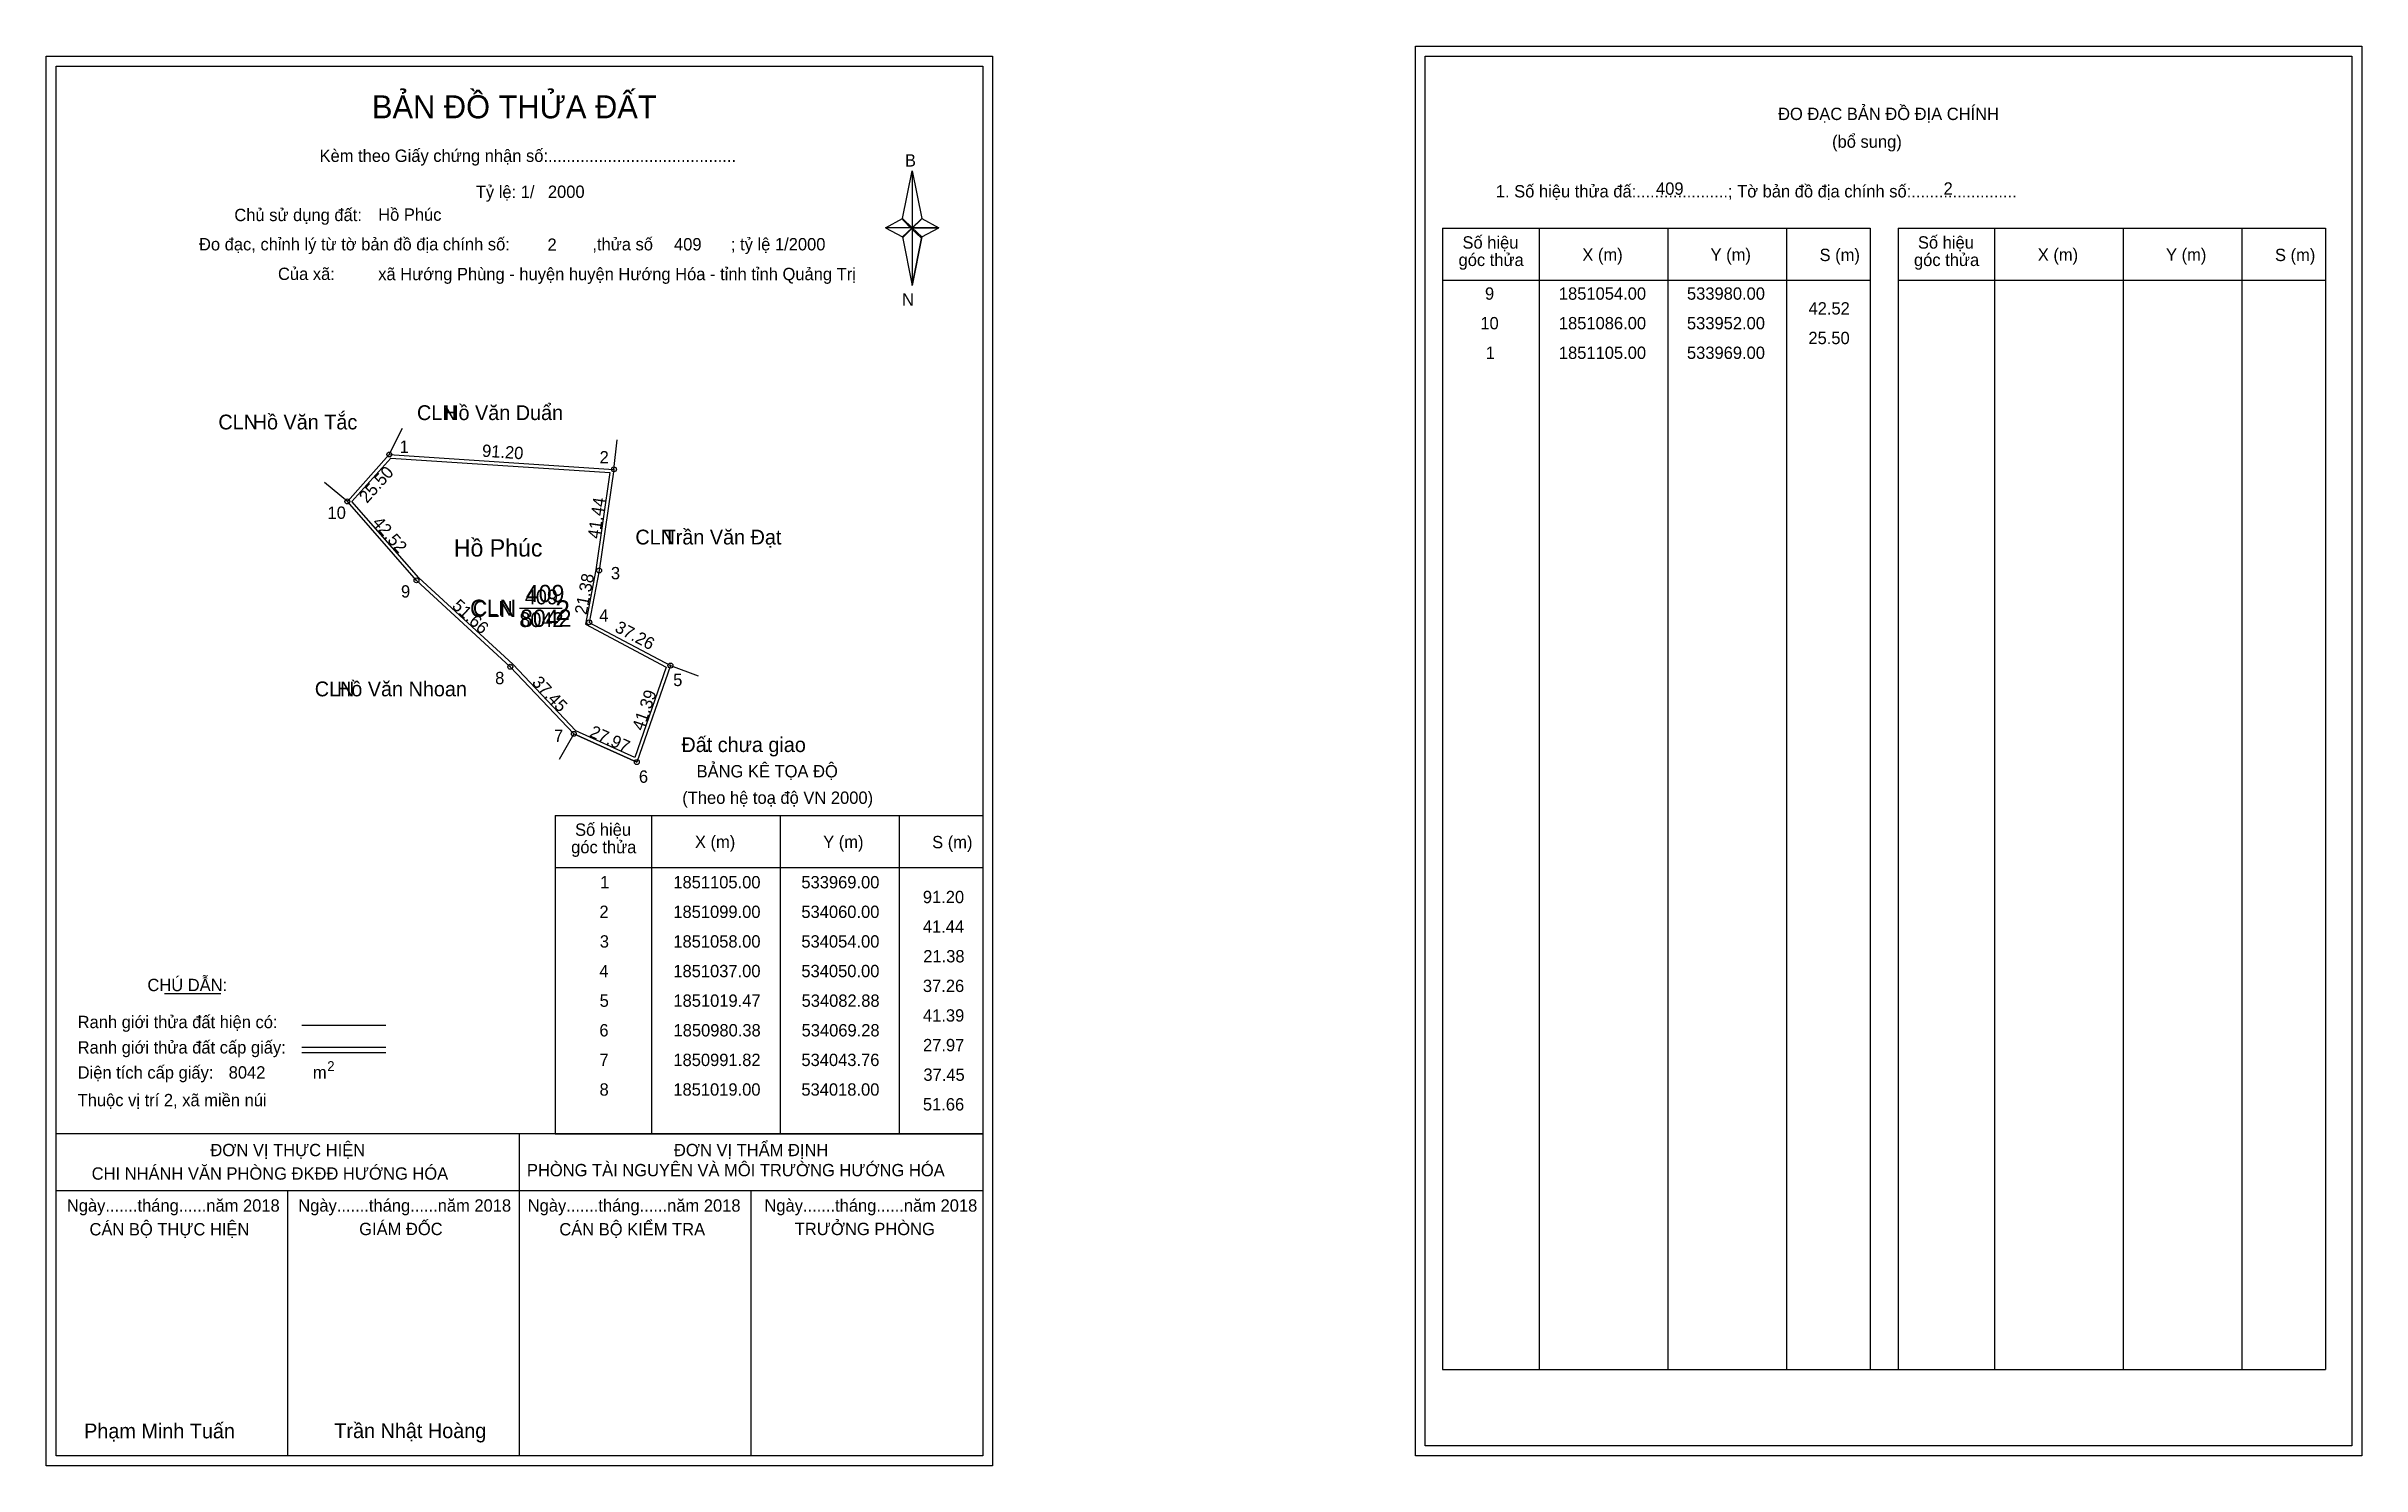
# Model space of a CAD drawing. Extents: x 533830 to 534768, y 1850695 to 1851270.
import ezdxf

# ---------------------------------------------------------------- set-up
doc = ezdxf.new("R2010")
doc.units = 0
for name, color, linetype in [('Level 1', 7, 'Continuous'), ('Level 10', 7, 'Continuous'), ('Level 11', 7, 'Continuous'), ('Level 13', 7, 'Continuous'), ('Level 2', 7, 'Continuous'), ('Level 27', 7, 'Continuous'), ('Level 3', 7, 'Continuous'), ('Level 36', 7, 'Continuous'), ('Level 4', 7, 'Continuous'), ('Level 49', 7, 'Continuous'), ('Level 5', 7, 'Continuous'), ('Level 53', 7, 'Continuous'), ('Level 55', 7, 'Continuous'), ('Level 6', 7, 'Continuous'), ('Level 60', 7, 'Continuous'), ('Level 63', 7, 'Continuous'), ('Level 7', 7, 'Continuous'), ('Level 9', 7, 'Continuous')]:
    doc.layers.add(name, color=color, linetype=linetype)

msp = doc.modelspace()

# ---------------------------------------------------------------- linework, layer by layer
at = {"layer": 'Level 1'}
for p, q in [((533834.03, 1851262.42), (533834.03, 1851262.42)), ((534388.68, 1851266.42), (534388.68, 1851266.42)), ((534176.88, 1851200.65), (534180.81, 1851219.93)), ((534180.81, 1851219.93), (534180.81, 1851196.88)), ((534180.81, 1851219.93), (534184.75, 1851200.65)), ((534169.99, 1851196.88), (534176.88, 1851200.65)), ((534176.88, 1851200.65), (534180.81, 1851196.88)), ((534180.52, 1851196.45), (534176.88, 1851200.21)), ((534180.81, 1851196.88), (534176.88, 1851193.2)), ((534180.52, 1851196.45), (534176.88, 1851192.76)), ((534176.88, 1851192.76), (534180.52, 1851196.45)), ((534184.45, 1851200.21), (534180.52, 1851196.45)), ((534180.52, 1851196.45), (534184.45, 1851200.21)), ((534184.45, 1851192.76), (534180.52, 1851196.45)), ((534184.75, 1851200.65), (534180.81, 1851196.88)), ((534180.81, 1851196.88), (534180.81, 1851173.48)), ((534180.81, 1851196.88), (534191.63, 1851196.88)), ((534180.81, 1851196.88), (534184.75, 1851193.2)), ((534184.75, 1851193.2), (534191.63, 1851196.88)), ((534395.74, 1851196.71), (534568.95, 1851196.71)), ((534434.92, 1850734.18), (534434.92, 1851196.71)), ((534487.07, 1850734.18), (534487.07, 1851196.71)), ((534535.01, 1851196.71), (534535.01, 1850734.18)), ((534568.95, 1851196.71), (534568.95, 1850734.18)), ((534580.26, 1851196.71), (534753.46, 1851196.71)), ((534619.44, 1850734.18), (534619.44, 1851196.71)), ((534671.58, 1850734.18), (534671.58, 1851196.71)), ((534719.53, 1851196.71), (534719.53, 1850734.18)), ((534753.46, 1851196.71), (534753.46, 1850734.18)), ((534176.88, 1851193.2), (534180.81, 1851173.48)), ((534184.75, 1851193.2), (534180.81, 1851173.48)), ((534395.74, 1851175.65), (534568.95, 1851175.65)), ((534580.26, 1851175.65), (534753.46, 1851175.65)), ((534036.22, 1850958.76), (534209.42, 1850958.76)), ((534075.4, 1850829.71), (534075.4, 1850958.76)), ((534127.54, 1850829.71), (534127.54, 1850958.76)), ((534175.49, 1850958.76), (534175.49, 1850829.71)), ((534036.22, 1850937.71), (534209.42, 1850937.71)), ((533877.87, 1850886.55), (533900.67, 1850886.55)), ((533933.6, 1850873.74), (533967.62, 1850873.74)), ((533933.6, 1850864.84), (533967.62, 1850864.84)), ((533933.6, 1850862.65), (533967.62, 1850862.65)), ((534047.69, 1850829.71), (533834.03, 1850829.71)), ((534209.42, 1850829.71), (533999.74, 1850829.71)), ((534021.73, 1850699.27), (534021.73, 1850829.71)), ((534036.22, 1850829.71), (534209.42, 1850829.71)), ((534209.43, 1850806.61), (533834.03, 1850806.61)), ((533927.88, 1850699.27), (533927.88, 1850806.61)), ((534115.58, 1850699.27), (534115.58, 1850806.61)), ((534395.74, 1850734.18), (534753.46, 1850734.18)), ((534209.42, 1850699.27), (534209.42, 1850699.27)), ((534764.08, 1850703.27), (534764.08, 1850703.27))]:
    msp.add_line(p, q, dxfattribs=at)
for points in [[(534176.88, 1851200.65), (534180.81, 1851219.93), (534180.81, 1851196.88)], [(534169.99, 1851196.88), (534176.88, 1851193.2), (534180.81, 1851196.88)], [(534180.81, 1851196.88), (534184.75, 1851200.65), (534191.63, 1851196.88)], [(534180.81, 1851196.88), (534180.81, 1851173.48), (534184.75, 1851193.2)]]:
    msp.add_lwpolyline(points, close=True, dxfattribs=at)
at = {"layer": 'Level 10'}
for p, q in [((534050, 1851037), (534082.88, 1851019.47)), ((534018, 1851019), (534043.76, 1850991.82)), ((534043.76, 1850991.82), (534069.28, 1850980.38))]:
    msp.add_line(p, q, dxfattribs=at)
for points in [[(533952, 1851086), (533969, 1851105), (534060, 1851099), (534054, 1851058), (534050, 1851037), (534082.88, 1851019.47), (534069.28, 1850980.38), (534043.76, 1850991.82), (534018, 1851019), (533980, 1851054)], [(533953.87, 1851085.99), (533969.59, 1851103.56), (534058.4, 1851097.7), (534052.62, 1851058.23), (534048.43, 1851036.25), (534081.16, 1851018.8), (534068.46, 1850982.28), (534044.59, 1850992.98), (534018.98, 1851020), (533981, 1851054.98)]]:
    msp.add_lwpolyline(points, close=True, dxfattribs=at)
at = {"layer": 'Level 11'}
for centre in [(533969, 1851105), (534060, 1851099), (533952, 1851086), (533952, 1851086), (534054, 1851058), (533980, 1851054), (534050, 1851037), (534018, 1851019), (534082.88, 1851019.47), (534043.76, 1850991.82), (534069.28, 1850980.38)]:
    msp.add_circle(centre, 1, dxfattribs=at)
at = {"layer": 'Level 27'}
for p, q in [((533969, 1851105), (533974.37, 1851115.73)), ((534060, 1851099), (534061.28, 1851110.93)), ((533952, 1851086), (533942.8, 1851093.7)), ((534082.88, 1851019.47), (534094.12, 1851015.26)), ((534043.76, 1850991.82), (534037.81, 1850981.4))]:
    msp.add_line(p, q, dxfattribs=at)
at = {"layer": 'Level 3'}
for p, q in [((534395.74, 1851196.71), (534395.74, 1850734.18)), ((534580.26, 1851196.71), (534580.26, 1850734.18)), ((534036.22, 1850958.76), (534036.22, 1850829.71))]:
    msp.add_line(p, q, dxfattribs=at)
at = {"layer": 'Level 63'}
for points in [[(533830.03, 1851266.42), (534213.43, 1851266.42), (534213.43, 1850695.27), (533830.03, 1850695.27)], [(533834.03, 1851262.42), (534209.43, 1851262.42), (534209.43, 1850699.27), (533834.03, 1850699.27)], [(534384.68, 1851270.42), (534768.08, 1851270.42), (534768.08, 1850699.27), (534384.68, 1850699.27)], [(534388.68, 1851266.42), (534764.08, 1851266.42), (534764.08, 1850703.27), (534388.68, 1850703.27)]]:
    msp.add_lwpolyline(points, close=True, dxfattribs=at)
at = {"layer": 'Level 9'}
msp.add_line((534021.68, 1851042.69), (534039.06, 1851042.69), dxfattribs=at)

# ---------------------------------------------------------------- texts
at = {"layer": 'Level 1'}
for s, height, p in [('BẢN ĐỒ THỬA ĐẤT', 9.3313, (533961.96, 1851241.23)), ('ĐO ĐẠC BẢN ĐỒ ĐỊA CHÍNH', 5, (534531.63, 1851240.54)), ('(bổ sung)', 5, (534553.51, 1851229.3)), ('Kèm theo Giấy chứng nhận số:.........................................', 5, (533940.73, 1851223.57)), ('B', 5, (534177.9, 1851221.69)), ('1. Số hiệu thửa đấ:....................; Tờ bản đồ địa chính số:.......................', 5, (534417.29, 1851209.18)), ('Chủ sử dụng đất:', 5, (533906.21, 1851199.58)), ('Đo đạc, chỉnh lý từ tờ bản đồ địa chính số:                  ,thửa số                 ; tỷ lệ 1/2000', 5, (533891.89, 1851187.72)), ('góc thửa', 5, (534402.19, 1851181.38)), ('Số hiệu', 5, (534403.77, 1851188.44)), ('X (m)', 5, (534452.34, 1851183.49)), ('Y (m)', 5, (534504.29, 1851183.49)), ('S (m)', 5, (534548.45, 1851183.39)), ('góc thửa', 5, (534586.7, 1851181.38)), ('Số hiệu', 5, (534588.29, 1851188.44)), ('X (m)', 5, (534636.85, 1851183.49)), ('Y (m)', 5, (534688.81, 1851183.49)), ('S (m)', 5, (534732.96, 1851183.39)), ('Của xã:', 5, (533923.89, 1851175.72)), ('N', 5, (534176.7, 1851165.35)), ('BẢNG KÊ TỌA ĐỘ', 5, (534093.49, 1850974.17)), ('(Theo hệ toạ độ VN 2000)', 5, (534087.68, 1850963.45)), ('Số hiệu', 5, (534044.25, 1850950.5)), ('góc thửa', 5, (534042.67, 1850943.44)), ('X (m)', 5, (534092.81, 1850945.55)), ('Y (m)', 5, (534144.77, 1850945.55)), ('S (m)', 5, (534188.92, 1850945.45)), ('CHÚ DẪN:', 5, (533870.99, 1850887.56)), ('Ranh giới thửa đất hiện có:', 5, (533842.73, 1850872.56)), ('Ranh giới thửa đất cấp giấy:', 5, (533842.73, 1850862.28)), ('2', 4, (533943.83, 1850855.18)), ('Diện tích cấp giấy:', 5, (533842.73, 1850852.12)), ('m', 5, (533938.04, 1850852.16)), ('Thuộc vị trí 2, xã miền núi', 5, (533842.73, 1850840.92)), ('ĐƠN VỊ THỰC HIỆN', 5, (533896.5, 1850820.68)), ('ĐƠN VỊ THẨM ĐỊNH', 5, (534084.3, 1850820.68)), ('CHI NHÁNH VĂN PHÒNG ĐKĐĐ HƯỚNG HÓA', 5, (533848.41, 1850811.16)), ('PHÒNG TÀI NGUYÊN VÀ MÔI TRƯỜNG HƯỚNG HÓA', 5, (534024.75, 1850812.54)), ('Ngày.......tháng......năm 2018', 5, (533838.36, 1850798.21)), ('Ngày.......tháng......năm 2018', 5, (533932.11, 1850798.21)), ('Ngày.......tháng......năm 2018', 5, (534025.06, 1850798.21)), ('Ngày.......tháng......năm 2018', 5, (534120.97, 1850798.21)), ('CÁN BỘ THỰC HIỆN', 5, (533847.53, 1850788.58)), ('GIÁM ĐỐC', 5, (533956.79, 1850788.7)), ('CÁN BỘ KIỂM TRA', 5, (534037.87, 1850788.58)), ('TRƯỞNG PHÒNG', 5, (534133.25, 1850788.7)), ('Phạm Minh Tuấn', 6, (533845.35, 1850706.35)), ('Trần Nhật Hoàng', 6, (533946.73, 1850706.45))]:
    msp.add_text(s, height=height, dxfattribs=at).set_placement(p)
at = {"layer": 'Level 11'}
msp.add_text('Tỷ lệ: 1/', height=5, dxfattribs=at).set_placement((534004.04, 1851208.94))
at = {"layer": 'Level 13'}
for s, p in [('409', (534023.91, 1851044.29)), ('CLN', (534002.89, 1851039.69)), ('8042', (534021.69, 1851035.09))]:
    msp.add_text(s, height=6, dxfattribs=at).set_placement(p)
at = {"layer": 'Level 2'}
msp.add_text('Hồ Phúc', height=7, dxfattribs=at).set_placement((533995.13, 1851063.66))
at = {"layer": 'Level 3'}
msp.add_text('CLN', height=7, dxfattribs=at).set_placement((534001.68, 1851039.19))
at = {"layer": 'Level 36'}
for s, p in [('CLN', (533899.74, 1851115.17)), ('CLN', (533980.21, 1851118.96)), ('CLN', (534068.68, 1851068.55)), ('CLN', (533938.8, 1851007.02)), ('.', (534096.59, 1850984.44))]:
    msp.add_text(s, height=6, dxfattribs=at).set_placement(p)
at = {"layer": 'Level 4'}
msp.add_text('409', height=7, dxfattribs=at).set_placement((534024.29, 1851045.19))
at = {"layer": 'Level 49'}
for s, rotation, p in [('91.20', 356.22772, (534006.44, 1851104.13)), ('25.50', 48.17983, (533959.96, 1851085)), ('41.44', 81.67435, (534054.23, 1851070.64)), ('42.52', 311.18593, (533961.83, 1851077.19)), ('21.38', 79.2157, (534048.91, 1851039.84)), ('51.66', 317.3533, (533994.08, 1851043.21)), ('37.26', 331.93565, (534059.98, 1851033.49)), ('37.45', 313.46353, (534026.49, 1851012.37)), ('41.39', 70.81644, (534071.89, 1850992.75)), ('27.97', 335.85446, (534049.74, 1850990.89))]:
    msp.add_text(s, height=5, rotation=rotation, dxfattribs=at).set_placement(p)
at = {"layer": 'Level 5'}
msp.add_text('8042', height=7, dxfattribs=at).set_placement((534021.97, 1851035.19))
at = {"layer": 'Level 53'}
for s, p in [('9', (534412.89, 1851167.73)), ('1851054.00', (534442.83, 1851167.73)), ('533980.00', (534494.72, 1851167.73)), ('10', (534411.02, 1851155.73)), ('1851086.00', (534442.83, 1851155.73)), ('533952.00', (534494.72, 1851155.73)), ('42.52', (534543.97, 1851161.73)), ('25.50', (534543.92, 1851149.73)), ('1', (534413.19, 1851143.73)), ('1851105.00', (534442.83, 1851143.73)), ('533969.00', (534494.72, 1851143.73)), ('1', (534054.42, 1850929.21)), ('1851105.00', (534084.06, 1850929.21)), ('533969.00', (534135.94, 1850929.21)), ('91.20', (534185.15, 1850923.21)), ('2', (534054.12, 1850917.21)), ('1851099.00', (534084.06, 1850917.21)), ('534060.00', (534135.94, 1850917.21)), ('41.44', (534185.14, 1850911.21)), ('3', (534054.27, 1850905.21)), ('1851058.00', (534084.06, 1850905.21)), ('534054.00', (534135.94, 1850905.21)), ('4', (534054.09, 1850893.21)), ('1851037.00', (534084.06, 1850893.21)), ('534050.00', (534135.94, 1850893.21)), ('21.38', (534185.31, 1850899.21)), ('37.26', (534185.17, 1850887.21)), ('5', (534054.21, 1850881.21)), ('1851019.47', (534084.09, 1850881.21)), ('534082.88', (534136.02, 1850881.21)), ('41.39', (534185.2, 1850875.21)), ('6', (534054.1, 1850869.21)), ('1850980.38', (534084.14, 1850869.21)), ('534069.28', (534136.02, 1850869.21)), ('27.97', (534185.22, 1850863.21)), ('7', (534054.13, 1850857.21)), ('1850991.82', (534084.08, 1850857.21)), ('534043.76', (534135.95, 1850857.21)), ('8', (534054.17, 1850845.21)), ('1851019.00', (534084.06, 1850845.21)), ('534018.00', (534135.94, 1850845.21)), ('37.45', (534185.38, 1850851.21)), ('51.66', (534185.17, 1850839.21))]:
    msp.add_text(s, height=5, dxfattribs=at).set_placement(p)
at = {"layer": 'Level 55'}
for s, height, p in [('401', 0.22, (533968.78, 1851104.78)), ('403', 0.22, (533968.77, 1851104.78)), ('401', 0.22, (533968.78, 1851104.78)), ('403', 0.22, (533968.77, 1851104.78)), ('1', 0.8, (533968.78, 1851105)), ('314', 0.22, (534059.76, 1851098.78)), ('2', 0.8, (534059.73, 1851099)), ('403', 0.22, (534059.77, 1851098.78)), ('403', 0.22, (534059.77, 1851098.78)), ('10', 0.8, (533951.43, 1851086)), ('410', 0.22, (533951.76, 1851085.78)), ('401', 0.22, (533951.78, 1851085.78)), ('401', 0.22, (533951.78, 1851085.78)), ('314', 0.22, (534053.76, 1851057.78)), ('3', 0.8, (534053.75, 1851058)), ('410', 0.22, (533979.76, 1851053.78)), ('9', 0.8, (533979.73, 1851054)), ('4', 0.8, (534049.72, 1851037)), ('314', 0.22, (534049.76, 1851036.78)), ('410', 0.22, (534017.76, 1851018.78)), ('8', 0.8, (534017.74, 1851019)), ('314', 0.22, (534082.64, 1851019.25)), ('5', 0.8, (534082.62, 1851019.47)), ('0', 0.22, (534082.8, 1851019.25)), ('410', 0.22, (534043.52, 1850991.6)), ('7', 0.8, (534043.49, 1850991.82)), ('0', 0.22, (534043.68, 1850991.6)), ('6', 0.8, (534069.01, 1850980.38)), ('0', 0.22, (534069.2, 1850980.16))]:
    msp.add_text(s, height=height, dxfattribs=at).set_placement(p)
at = {"layer": 'Level 6'}
for s, p in [('409', (534482.19, 1851210.26)), ('2', (534598.68, 1851210.3)), ('2000', (534033.24, 1851208.98)), ('Hồ Phúc', (533964.48, 1851199.72)), ('2', (534033.08, 1851187.54)), ('409', (534084.34, 1851187.7)), ('xã Hướng Phùng - huyện huyện Hướng Hóa - tỉnh tỉnh Quảng Trị', (533964.5, 1851175.64)), ('8042', (533903.91, 1850852.13))]:
    msp.add_text(s, height=5, dxfattribs=at).set_placement(p)
at = {"layer": 'Level 60'}
for s, p in [('Hồ Văn Tắc', (533913.65, 1851115.17)), ('Hồ Văn Duẩn', (533991.23, 1851118.96)), ('Trần Văn Đạt', (534080.13, 1851068.55)), ('Hồ Văn Nhoan', (533947.8, 1851007.02)), ('Đất chưa giao', (534087.33, 1850984.44))]:
    msp.add_text(s, height=6, dxfattribs=at).set_placement(p)
at = {"layer": 'Level 7'}
msp.add_text('2', height=8, dxfattribs=at).set_placement((534036.25, 1851037.92))
at = {"layer": 'Level 9'}
for s, p in [('1', (533973.16, 1851105.68)), ('2', (534054.19, 1851101.4)), ('10', (533943.96, 1851078.93)), ('3', (534058.77, 1851054.44)), ('9', (533973.73, 1851047.03)), ('4', (534054.05, 1851037.26)), ('8', (534011.87, 1851011.94)), ('5', (534084, 1851011.18)), ('7', (534035.72, 1850988.55)), ('6', (534070.11, 1850972))]:
    msp.add_text(s, height=5, dxfattribs=at).set_placement(p)

doc.saveas('drawing.dxf')
